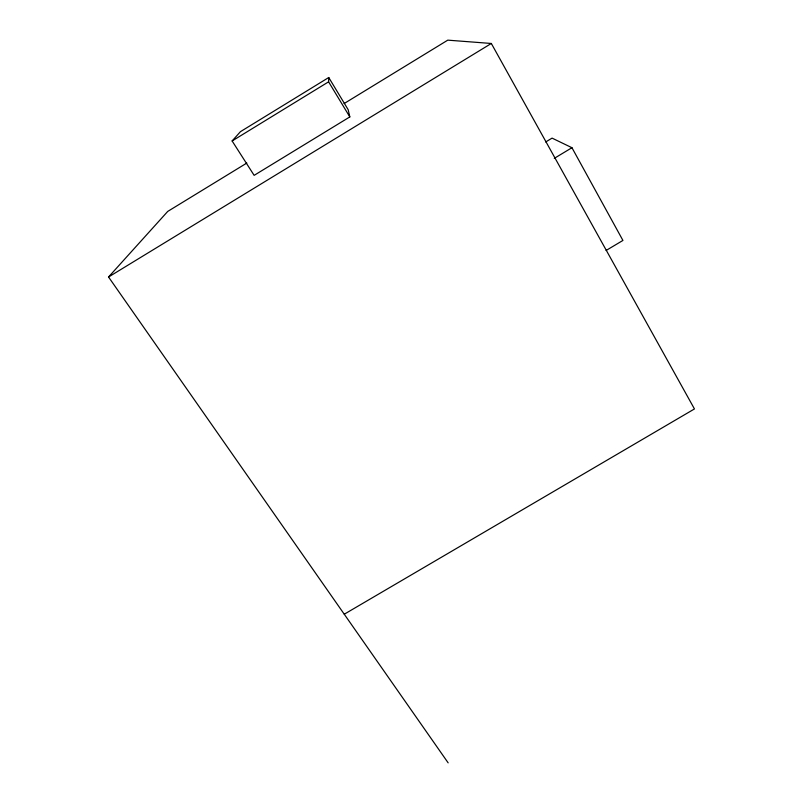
<?xml version="1.0" encoding="UTF-8"?>
<svg xmlns="http://www.w3.org/2000/svg" width="803" height="803" viewBox="0 0 803 803"><rect width="100%" height="100%" fill="white"/><g stroke="black" fill="none" stroke-linecap="round" stroke-linejoin="round"><path stroke-width="1.2" d="M349.817 116.917L328.598 81.816L328.748 77.51L240.438 131.672L232.127 140.967L254.139 175.355L349.817 116.917L348.181 109.7L328.748 77.51M448.154 762.85L108.546 277.005L167.717 211.43L246.822 163.049M232.127 140.967L328.598 81.816M344.096 103.567L447.783 40.15L491.326 43.472L694.454 408.938L344.256 614.215M108.546 277.005L491.326 43.472M545.699 141.97L552.062 138.116L571.947 147.712L622.927 240.438L606.104 250.466M554.301 158.352L571.947 147.712"/></g></svg>
